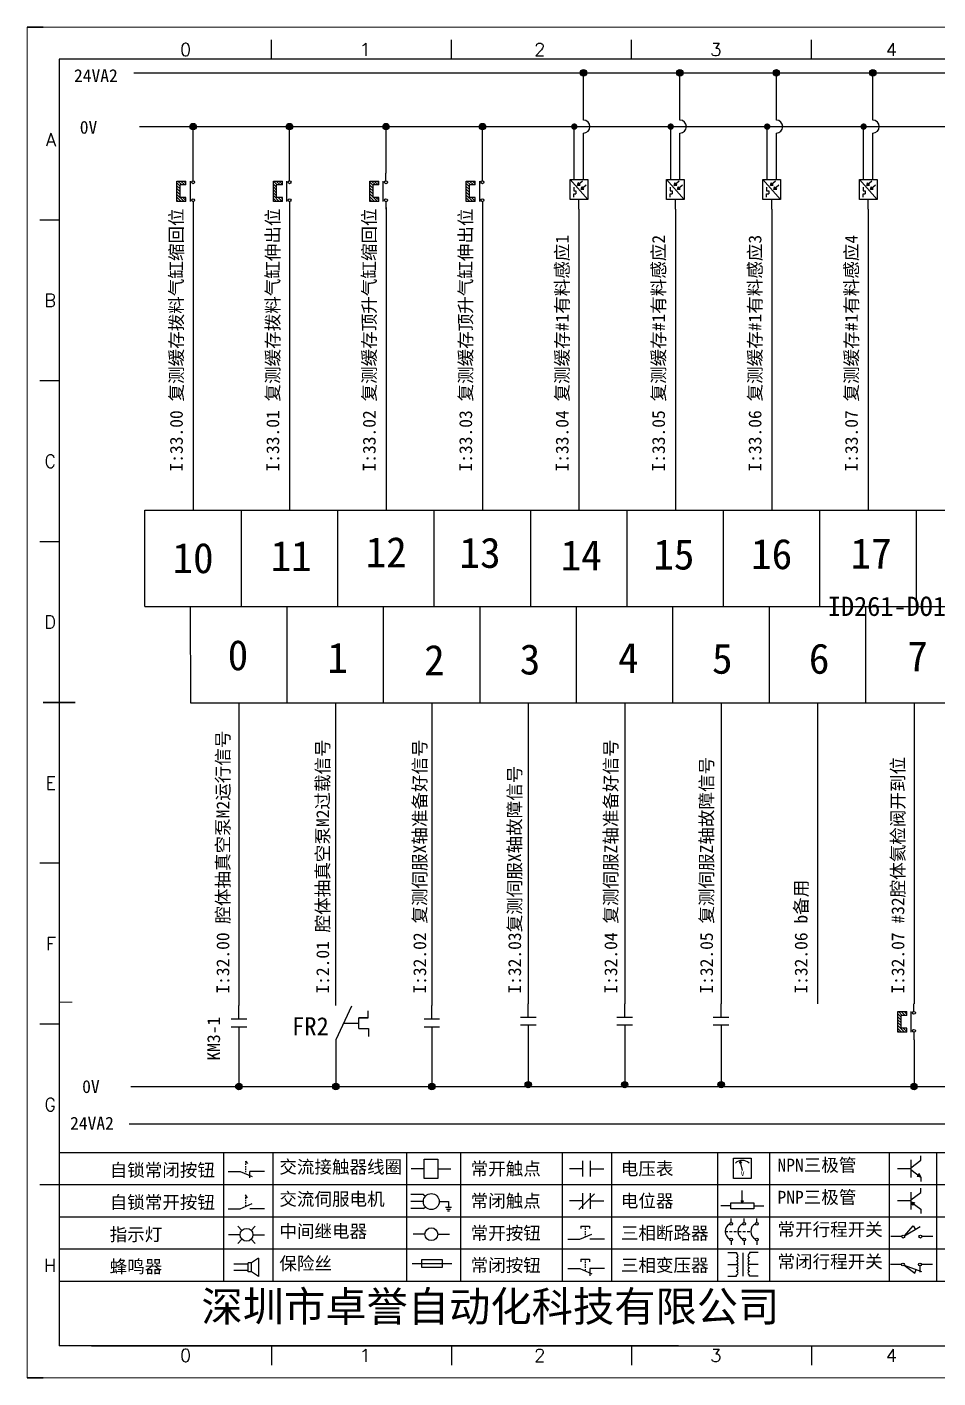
# Model space of a CAD drawing. Header units: millimetres. Extents: x -300 to 54435, y -106 to 60527.
# Drawn here: x 451.4 to 593.1, y 1288.7 to 1498.7 of the extents above; entities that cross this region are included whole.
import ezdxf
from ezdxf.enums import TextEntityAlignment as Align

# ---------------------------------------------------------------- set-up
doc = ezdxf.new("R2010")
doc.units = ezdxf.units.MM
doc.layers.add('AE_BOR', color=1, linetype='Continuous')
doc.layers.add('MISC', color=2, linetype='Continuous')
doc.styles.get("Standard").update_dxf_attribs({"font": ''})
doc.styles.add('WD', font='romans.shx', dxfattribs={"width": 0.8, "bigfont": 'gbcbig.shx'})
doc.styles.add('样式 0', font='')
doc.styles.add('汉字', font='')
doc.styles.get('Standard').set_extended_font_data('SimSun')
doc.styles.get('样式 0').set_extended_font_data('KaiTi_GB2312')
doc.styles.get('汉字').set_extended_font_data('新宋体')

# ---------------------------------------------------------------- blocks, each defined once
blk = doc.blocks.new('*U4')
at = {"linetype": 'ByBlock'}
for p, q in [((-1909.23, -780.45), (-1909.23, -780.67)), ((-1909.23, -780.45), (-1908.92, -780.84)), ((-1909.23, -780.84), (-1909.23, -781.05)), ((-1911.92, -782.07), (-1910.06, -782.07)), ((-1910.06, -782.07), (-1908.18, -782.88)), ((-1909.23, -781.23), (-1909.23, -781.44)), ((-1909.23, -781.61), (-1909.23, -781.83)), ((-1909.23, -782), (-1909.23, -782.21)), ((-1909.23, -782.38), (-1909.23, -782.43)), ((-1908.52, -783.07), (-1908.52, -782.07)), ((-1906.25, -782.07), (-1908.52, -782.07))]:
    blk.add_line(p, q, dxfattribs=at)
blk = doc.blocks.new('*U6')
at = {"linetype": 'ByBlock'}
for p, q in [((-1908.88, -791.17), (-1909.23, -790.71)), ((-1909.23, -790.71), (-1909.23, -790.92)), ((-1909.23, -791.09), (-1909.23, -791.31)), ((-1909.23, -791.48), (-1909.23, -791.69)), ((-1911.92, -792.89), (-1910.06, -792.89)), ((-1910.06, -792.89), (-1908.18, -792.08)), ((-1909.23, -791.86), (-1909.23, -792.08)), ((-1909.23, -792.25), (-1909.23, -792.47)), ((-1906.25, -792.89), (-1908.52, -792.89))]:
    blk.add_line(p, q, dxfattribs=at)
blk = doc.blocks.new('蜂鸣器')
at = {"linetype": 'ByBlock'}
for p, q in [((-1907.17, -795.53), (-1908.25, -796.26)), ((-1907.17, -795.53), (-1907.17, -798.41)), ((-1908.8, -796.48), (-1911.01, -796.48)), ((-1908.8, -797.46), (-1911.01, -797.46)), ((-1908.25, -796.26), (-1908.8, -796.26)), ((-1908.8, -797.68), (-1908.8, -796.26)), ((-1908.25, -797.68), (-1908.8, -797.68)), ((-1908.25, -797.68), (-1908.25, -796.26)), ((-1907.17, -798.41), (-1908.25, -797.68))]:
    blk.add_line(p, q, dxfattribs=at)
blk = doc.blocks.new('指示灯')
at = {"linetype": 'ByBlock'}
for p, q in [((-1854.25, -776.92), (-1856.06, -776.92)), ((-1854.62, -775.59), (-1853.97, -776.23)), ((-1851.9, -775.59), (-1852.54, -776.23)), ((-1852.26, -776.92), (-1850.45, -776.92)), ((-1854.62, -778.25), (-1853.97, -777.61)), ((-1851.9, -778.25), (-1852.54, -777.61))]:
    blk.add_line(p, q, dxfattribs=at)
blk.add_circle((-1853.26, -776.92), 0.992, dxfattribs=at)
blk = doc.blocks.new('交流接触器线圈')
at = {"linetype": 'ByBlock'}
for p, q in [((-1880.82, -781.77), (-1882.87, -781.77)), ((-1878.72, -781.77), (-1876.67, -781.77))]:
    blk.add_line(p, q, dxfattribs=at)
blk.add_lwpolyline([(-1880.82, -780.28), (-1878.72, -780.28), (-1878.72, -783.26), (-1880.82, -783.26)], close=True, dxfattribs=at)
blk = doc.blocks.new('交流伺服电机')
at = {"linetype": 'ByBlock'}
for p, q in [((-1880.97, -785.75), (-1882.94, -785.75)), ((-1880.97, -786.85), (-1882.94, -786.85)), ((-1880.97, -785.75), (-1880.65, -786.03)), ((-1878.49, -786.85), (-1877.07, -786.85)), ((-1877.07, -786.85), (-1877.07, -787.72)), ((-1880.97, -787.94), (-1882.94, -787.94)), ((-1880.97, -787.94), (-1880.65, -787.67)), ((-1877.54, -787.72), (-1876.59, -787.72)), ((-1877.38, -788.01), (-1876.75, -788.01)), ((-1877.23, -788.29), (-1876.9, -788.29))]:
    blk.add_line(p, q, dxfattribs=at)
blk.add_circle((-1879.73, -786.85), 1.24, dxfattribs=at)
blk = doc.blocks.new('中间继电器')
at = {"linetype": 'ByBlock'}
for p, q in [((-1880.72, -791.92), (-1882.54, -791.92)), ((-1878.74, -791.92), (-1876.92, -791.92))]:
    blk.add_line(p, q, dxfattribs=at)
blk.add_circle((-1879.73, -791.92), 0.992, dxfattribs=at)
blk = doc.blocks.new('保险丝')
at = {"linetype": 'ByBlock'}
blk.add_line((-1882.72, -796.49), (-1876.55, -796.49), dxfattribs=at)
blk.add_lwpolyline([(-1881.2, -795.86), (-1878.06, -795.86), (-1878.06, -797.12), (-1881.2, -797.12)], close=True, dxfattribs=at)
blk = doc.blocks.new('常开按钮')
at = {"linetype": 'ByBlock'}
for p, q in [((-1910.06, -787.73), (-1908.18, -786.93)), ((-1909.9, -785.68), (-1908.56, -785.68)), ((-1909.9, -785.68), (-1909.9, -786.07)), ((-1909.23, -785.68), (-1909.23, -785.89)), ((-1909.23, -786.06), (-1909.23, -786.28)), ((-1909.23, -786.45), (-1909.23, -786.67)), ((-1909.23, -786.84), (-1909.23, -787.05)), ((-1909.23, -787.22), (-1909.23, -787.38)), ((-1908.56, -785.68), (-1908.56, -786.07)), ((-1911.92, -787.73), (-1910.06, -787.73)), ((-1906.25, -787.73), (-1908.52, -787.73))]:
    blk.add_line(p, q, dxfattribs=at)
blk = doc.blocks.new('常开触点')
at = {"linetype": 'ByBlock'}
for p, q in [((-1853.82, -782.99), (-1853.82, -780.56)), ((-1852.6, -782.99), (-1852.6, -780.56)), ((-1853.82, -781.77), (-1855.88, -781.77)), ((-1852.6, -781.77), (-1850.55, -781.77))]:
    blk.add_line(p, q, dxfattribs=at)
blk = doc.blocks.new('常闭触点')
at = {"linetype": 'ByBlock'}
for p, q in [((-1853.82, -786.77), (-1855.88, -786.77)), ((-1852.01, -785.66), (-1854.43, -788.1)), ((-1853.82, -787.99), (-1853.82, -785.56)), ((-1852.6, -787.99), (-1852.6, -785.56)), ((-1852.6, -786.77), (-1850.55, -786.77))]:
    blk.add_line(p, q, dxfattribs=at)
blk = doc.blocks.new('常闭按钮')
at = {"linetype": 'ByBlock'}
for p, q in [((-1854.11, -790.83), (-1852.77, -790.83)), ((-1854.11, -790.83), (-1854.11, -791.22)), ((-1853.44, -790.83), (-1853.44, -791.04)), ((-1853.44, -791.21), (-1853.44, -791.43)), ((-1853.44, -791.6), (-1853.44, -791.82)), ((-1852.77, -790.83), (-1852.77, -791.22)), ((-1856.13, -792.28), (-1854.28, -792.28)), ((-1854.28, -792.28), (-1852.4, -793.09)), ((-1853.44, -791.99), (-1853.44, -792.2)), ((-1853.44, -792.37), (-1853.44, -792.53)), ((-1850.47, -792.28), (-1852.73, -792.28)), ((-1852.73, -792.28), (-1852.73, -793.43))]:
    blk.add_line(p, q, dxfattribs=at)
blk = doc.blocks.new('电压表')
at = {"linetype": 'ByBlock'}
for p, q in [((-1814.84, -780.75), (-1814.91, -781.13)), ((-1814.6, -781.05), (-1814.91, -781.13)), ((-1814.84, -780.75), (-1814.46, -782.26)), ((-1814.84, -780.75), (-1814.6, -781.05))]:
    blk.add_line(p, q, dxfattribs=at)
blk.add_lwpolyline([(-1815.84, -780.34), (-1813.07, -780.34), (-1813.07, -783.49), (-1815.84, -783.49)], close=True, dxfattribs=at)
blk.add_arc((-1814.46, -782.26), 1.56, 46.8313, 133.1687, dxfattribs=at)
at = {"linetype": 'ByBlock', "insert": (-1814.7, -782.39), "char_height": 0.75, "width": 0.6768, "attachment_point": 1}
blk.add_mtext('V', dxfattribs=at)
blk = doc.blocks.new('电位器')
at = {"linetype": 'ByBlock'}
for p, q in [((-1814.45, -787.3), (-1814.45, -785.39)), ((-1814.45, -787.3), (-1814.62, -786.96)), ((-1814.62, -786.96), (-1814.27, -786.96)), ((-1814.45, -787.3), (-1814.27, -786.96)), ((-1816.21, -787.75), (-1817.79, -787.75)), ((-1812.68, -787.75), (-1811.1, -787.75))]:
    blk.add_line(p, q, dxfattribs=at)
blk.add_lwpolyline([(-1816.21, -787.3), (-1812.68, -787.3), (-1812.68, -788.2), (-1816.21, -788.2)], close=True, dxfattribs=at)
blk = doc.blocks.new('三相断路器')
at = {"linetype": 'ByBlock'}
for p, q in [((-1816.17, -790.33), (-1816.17, -789.7)), ((-1814.17, -790.33), (-1814.17, -789.7)), ((-1812.18, -790.33), (-1812.18, -789.7)), ((-1817.14, -791.74), (-1816.72, -791.74)), ((-1816.45, -791.74), (-1816.03, -791.74)), ((-1816.17, -793.19), (-1816.17, -793.83)), ((-1815.76, -791.74), (-1815.34, -791.74)), ((-1815.07, -791.74), (-1814.65, -791.74)), ((-1814.38, -791.74), (-1813.96, -791.74)), ((-1814.17, -793.19), (-1814.17, -793.83)), ((-1813.69, -791.74), (-1813.27, -791.74)), ((-1812.18, -793.19), (-1812.18, -793.83))]:
    blk.add_line(p, q, dxfattribs=at)
for centre in [(-1816.17, -790.55), (-1814.17, -790.55), (-1812.18, -790.55), (-1816.17, -792.98), (-1814.17, -792.98), (-1812.18, -792.98)]:
    blk.add_circle(centre, 0.219, dxfattribs=at)
for centre in [(-1815.81, -791.74), (-1813.82, -791.74), (-1811.83, -791.74)]:
    blk.add_arc(centre, 1.32, 115.5791, 244.4209, dxfattribs=at)
blk = doc.blocks.new('三相变压器')
at = {"linetype": 'ByBlock'}
for p, q in [((-1816.69, -795.03), (-1815.37, -795.03)), ((-1815.37, -795.03), (-1815.37, -795.24)), ((-1814.34, -798.7), (-1814.34, -795.04)), ((-1812, -795.03), (-1813.32, -795.03)), ((-1813.32, -795.03), (-1813.32, -795.24)), ((-1816.69, -796.87), (-1815.37, -796.87)), ((-1812, -796.87), (-1813.32, -796.87)), ((-1816.69, -798.71), (-1815.37, -798.71)), ((-1815.37, -798.71), (-1815.37, -798.5)), ((-1813.32, -798.71), (-1813.32, -798.5)), ((-1812, -798.71), (-1813.32, -798.71))]:
    blk.add_line(p, q, dxfattribs=at)
for centre, start, end in [((-1815.37, -795.51), 270, 90), ((-1815.37, -796.06), 270, 90), ((-1813.32, -795.51), 90, 270), ((-1813.32, -796.06), 90, 270), ((-1815.37, -796.6), 270, 90), ((-1815.37, -797.14), 270, 90), ((-1815.37, -797.68), 270, 90), ((-1815.37, -798.23), 270, 90), ((-1813.32, -796.6), 90, 270), ((-1813.32, -797.14), 90, 270), ((-1813.32, -797.68), 90, 270), ((-1813.32, -798.23), 90, 270)]:
    blk.add_arc(centre, 0.271, start, end, dxfattribs=at)
blk = doc.blocks.new('NPN三极管')
at = {"linetype": 'ByBlock'}
for p, q in [((-1785.73, -780.61), (-1785.73, -783.32)), ((-1785.73, -781.82), (-1784.15, -780.66)), ((-1784.15, -780.66), (-1784.15, -779.98)), ((-1785.73, -781.97), (-1787.81, -781.97)), ((-1785.73, -782.11), (-1784.15, -783.27)), ((-1784.41, -782.73), (-1784.74, -783.18)), ((-1784.15, -783.27), (-1784.74, -783.18)), ((-1784.15, -783.27), (-1784.41, -782.73)), ((-1784.15, -783.27), (-1784.15, -783.96))]:
    blk.add_line(p, q, dxfattribs=at)
blk = doc.blocks.new('PNP三极管')
at = {"linetype": 'ByBlock'}
for p, q in [((-1784.9, -785.38), (-1784.9, -788.09)), ((-1783.32, -785.43), (-1783.32, -784.75)), ((-1784.9, -786.74), (-1786.98, -786.74)), ((-1784.9, -786.59), (-1783.32, -785.43)), ((-1784.9, -786.88), (-1783.32, -788.04)), ((-1784.9, -786.88), (-1784.31, -786.97)), ((-1784.9, -786.88), (-1784.64, -787.42)), ((-1784.31, -786.97), (-1784.64, -787.42)), ((-1783.32, -788.04), (-1783.32, -788.73))]:
    blk.add_line(p, q, dxfattribs=at)
blk = doc.blocks.new('常开行程开关')
at = {"linetype": 'ByBlock'}
for p, q in [((-1785.89, -792.17), (-1784.52, -790.62)), ((-1785.89, -792.17), (-1783.43, -790.72)), ((-1784.52, -790.62), (-1784.19, -791.17)), ((-1786.29, -792.3), (-1788.01, -792.3)), ((-1781.48, -792.3), (-1783.21, -792.3))]:
    blk.add_line(p, q, dxfattribs=at)
for centre in [(-1786.07, -792.3), (-1783.42, -792.3)]:
    blk.add_circle(centre, 0.219, dxfattribs=at)
blk = doc.blocks.new('常闭行程开关')
at = {"linetype": 'ByBlock'}
for p, q in [((-1786.34, -796.62), (-1788.07, -796.62)), ((-1785.93, -796.72), (-1783.25, -797.7)), ((-1785.93, -796.72), (-1784.3, -798)), ((-1784.3, -798), (-1784.08, -797.4)), ((-1783.48, -796.84), (-1783.48, -797.85)), ((-1781.54, -796.62), (-1783.26, -796.62))]:
    blk.add_line(p, q, dxfattribs=at)
for centre in [(-1786.12, -796.62), (-1783.48, -796.62)]:
    blk.add_circle(centre, 0.219, dxfattribs=at)
blk = doc.blocks.new('磁性开关')
at = {"linetype": 'ByBlock'}
h = blk.add_hatch(dxfattribs=at)
h.set_pattern_fill('ANSI31', color=256, scale=0.1, style=0)
h.paths.add_polyline_path([(-1910.88, -776.69), (-1910.88, -775.29), (-1907.69, -775.29), (-1907.69, -776.69), (-1908.31, -776.69), (-1908.31, -775.79), (-1910.25, -775.79), (-1910.25, -776.69)])
for p, q in [((-1910.88, -776.69), (-1910.88, -775.29)), ((-1910.88, -775.29), (-1907.69, -775.29)), ((-1910.88, -776.69), (-1910.25, -776.69)), ((-1910.25, -776.69), (-1910.25, -775.79)), ((-1910.25, -775.79), (-1908.31, -775.79)), ((-1908.31, -776.69), (-1908.31, -775.79)), ((-1908.31, -776.69), (-1907.69, -776.69)), ((-1907.69, -775.29), (-1907.69, -776.69)), ((-1910.91, -777.81), (-1912.09, -777.81)), ((-1910.88, -777.39), (-1907.69, -777.39)), ((-1907.66, -777.81), (-1906.48, -777.81))]:
    blk.add_line(p, q, dxfattribs=at)
for centre in [(-1910.68, -777.81), (-1907.88, -777.81)]:
    blk.add_circle(centre, 0.225, dxfattribs=at)
blk = doc.blocks.new('光电开关')
at = {"linetype": 'ByBlock'}
h = blk.add_hatch(dxfattribs=at)
h.set_pattern_fill('ANSI31', color=256, scale=0.01, style=0)
h.set_pattern_definition([(45, (0.172267, 0), (-0.0224506403, 0.0224506403), [])])
h.paths.add_polyline_path([(-1882.44, -776.34), (-1882.5, -775.91), (-1882.68, -776.07)])
h.paths.add_polyline_path([(-1882.86, -776.23), (-1882.44, -776.34), (-1882.68, -776.07)])
h.paths.add_polyline_path([(-1883.05, -776.88), (-1883.11, -776.45), (-1883.29, -776.61)])
h.paths.add_polyline_path([(-1883.47, -776.77), (-1883.05, -776.88), (-1883.29, -776.61)])
for p, q in [((-1884.01, -775.96), (-1885.56, -775.96)), ((-1880.91, -775.3), (-1884.01, -778.05)), ((-1883.75, -776.09), (-1883.05, -776.88)), ((-1883.11, -776.45), (-1883.47, -776.77)), ((-1883.05, -776.88), (-1883.47, -776.77)), ((-1883.14, -775.55), (-1882.44, -776.34)), ((-1883.05, -776.88), (-1883.11, -776.45)), ((-1882.5, -775.91), (-1882.86, -776.23)), ((-1882.44, -776.34), (-1882.86, -776.23)), ((-1882.44, -776.34), (-1882.5, -775.91)), ((-1879.37, -776.67), (-1880.91, -776.67)), ((-1884.01, -777.39), (-1885.56, -777.39)), ((-1882.78, -777.47), (-1882.23, -777.47)), ((-1882.23, -777.47), (-1882.23, -777.14)), ((-1882.23, -777.14), (-1881.78, -777.14)), ((-1881.78, -777.47), (-1881.78, -777.14)), ((-1881.23, -777.47), (-1881.78, -777.47))]:
    blk.add_line(p, q, dxfattribs=at)
blk.add_lwpolyline([(-1884.01, -775.3), (-1880.91, -775.3), (-1880.91, -778.05), (-1884.01, -778.05)], close=True, dxfattribs=at)

msp = doc.modelspace()

# ---------------------------------------------------------------- hatches: boundary and pattern name
at = {"lineweight": -2}
h = msp.add_hatch(color=0, dxfattribs=at)
edge = h.paths.add_edge_path()
edge.add_arc((537.927, 1491.582), 0.5, 0, 360)
h = msp.add_hatch(color=0, dxfattribs=at)
edge = h.paths.add_edge_path()
edge.add_arc((552.927, 1491.582), 0.5, 0, 360)
h = msp.add_hatch(color=0, dxfattribs=at)
edge = h.paths.add_edge_path()
edge.add_arc((567.927, 1491.582), 0.5, 0, 360)
h = msp.add_hatch(color=0, dxfattribs=at)
edge = h.paths.add_edge_path()
edge.add_arc((582.927, 1491.582), 0.5, 0, 360)
h = msp.add_hatch(color=0, dxfattribs=at)
edge = h.paths.add_edge_path()
edge.add_arc((477.215, 1483.219), 0.5, 0, 360)
h = msp.add_hatch(color=0, dxfattribs=at)
edge = h.paths.add_edge_path()
edge.add_arc((492.215, 1483.219), 0.5, 0, 360)
h = msp.add_hatch(color=0, dxfattribs=at)
edge = h.paths.add_edge_path()
edge.add_arc((507.215, 1483.219), 0.5, 0, 360)
h = msp.add_hatch(color=0, dxfattribs=at)
edge = h.paths.add_edge_path()
edge.add_arc((522.215, 1483.219), 0.5, 0, 360)
h = msp.add_hatch(color=0, dxfattribs=at)
edge = h.paths.add_edge_path()
edge.add_arc((536.502, 1483.219), 0.5, 0, 360)
h = msp.add_hatch(color=0, dxfattribs=at)
edge = h.paths.add_edge_path()
edge.add_arc((551.502, 1483.219), 0.5, 0, 360)
h = msp.add_hatch(color=0, dxfattribs=at)
edge = h.paths.add_edge_path()
edge.add_arc((566.502, 1483.219), 0.5, 0, 360)
h = msp.add_hatch(color=0, dxfattribs=at)
edge = h.paths.add_edge_path()
edge.add_arc((581.502, 1483.219), 0.5, 0, 360)
h = msp.add_hatch(color=0, dxfattribs=at)
edge = h.paths.add_edge_path()
edge.add_arc((484.339, 1334.007), 0.5, 0, 360)
h = msp.add_hatch(color=0, dxfattribs=at)
edge = h.paths.add_edge_path()
edge.add_arc((499.409, 1334.007), 0.5, 0, 360)
h = msp.add_hatch(color=0, dxfattribs=at)
edge = h.paths.add_edge_path()
edge.add_arc((514.339, 1334.007), 0.5, 0, 360)
h = msp.add_hatch(color=0, dxfattribs=at)
edge = h.paths.add_edge_path()
edge.add_arc((529.339, 1334.29), 0.5, 0, 360)
h = msp.add_hatch(color=0, dxfattribs=at)
edge = h.paths.add_edge_path()
edge.add_arc((544.339, 1334.29), 0.5, 0, 360)
h = msp.add_hatch(color=0, dxfattribs=at)
edge = h.paths.add_edge_path()
edge.add_arc((559.339, 1334.29), 0.5, 0, 360)
h = msp.add_hatch(color=0, dxfattribs=at)
edge = h.paths.add_edge_path()
edge.add_arc((589.339, 1334.007), 0.5, 0, 360)

# ---------------------------------------------------------------- linework, layer by layer
at = {"color": 7}
for p, q in [((743.377, 1493.697), (456.377, 1493.697)), ((456.377, 1493.697), (456.377, 1293.697)), ((461.407, 1293.697), (740.907, 1293.697)), ((582.173, 1293.697), (642.123, 1293.697))]:
    msp.add_line(p, q, dxfattribs=at)
at = {"color": 0, "lineweight": -2}
for p, q in [((468.002, 1491.582), (734.755, 1491.582)), ((537.927, 1484.219), (537.927, 1491.582)), ((552.927, 1484.219), (552.927, 1491.582)), ((567.927, 1484.219), (567.927, 1491.582)), ((582.927, 1484.219), (582.927, 1491.582)), ((468.886, 1483.219), (735.639, 1483.219)), ((477.215, 1475.975), (477.215, 1483.219)), ((492.215, 1475.975), (492.215, 1483.219)), ((507.215, 1475.975), (507.215, 1483.219)), ((522.215, 1475.975), (522.215, 1483.219)), ((536.502, 1476.553), (536.502, 1483.219)), ((551.502, 1476.553), (551.502, 1483.219)), ((566.502, 1476.553), (566.502, 1483.219)), ((581.502, 1476.553), (581.502, 1483.219)), ((537.927, 1476.553), (537.927, 1482.219)), ((552.927, 1476.553), (552.927, 1482.219)), ((567.927, 1476.553), (567.927, 1482.219)), ((582.927, 1476.553), (582.927, 1482.219)), ((477.215, 1470.646), (477.215, 1423.613)), ((492.215, 1470.646), (492.215, 1423.613)), ((507.215, 1470.646), (507.215, 1423.613)), ((522.215, 1470.646), (522.215, 1423.613)), ((537.215, 1470.363), (537.215, 1423.613)), ((552.215, 1470.363), (552.215, 1423.613)), ((567.215, 1470.363), (567.215, 1423.613)), ((582.215, 1470.363), (582.215, 1423.613)), ((469.715, 1408.613), (731.839, 1408.613)), ((491.839, 1393.613), (491.839, 1408.613)), ((506.839, 1393.613), (506.839, 1408.613)), ((521.839, 1393.613), (521.839, 1408.613)), ((536.839, 1393.613), (536.839, 1408.613)), ((551.839, 1393.613), (551.839, 1408.613)), ((566.839, 1393.613), (566.839, 1408.613)), ((581.839, 1393.613), (581.839, 1408.613)), ((484.339, 1393.613), (484.339, 1346.58)), ((499.339, 1393.613), (499.339, 1346.58)), ((514.339, 1393.613), (514.339, 1346.58)), ((529.339, 1393.613), (529.339, 1346.863)), ((544.339, 1393.613), (544.339, 1346.863)), ((559.339, 1393.613), (559.339, 1346.863)), ((574.339, 1393.613), (574.339, 1346.863)), ((589.339, 1393.613), (589.339, 1346.863)), ((484.339, 1341.251), (484.339, 1334.007)), ((499.409, 1341.251), (499.409, 1334.007)), ((514.339, 1341.251), (514.339, 1334.007)), ((529.339, 1341.534), (529.339, 1334.29)), ((544.339, 1341.534), (544.339, 1334.29)), ((559.339, 1341.534), (559.339, 1334.29)), ((589.339, 1341.251), (589.339, 1334.007)), ((467.518, 1334.007), (733.508, 1334.007)), ((467.281, 1328.19), (734.033, 1328.19))]:
    msp.add_line(p, q, dxfattribs=at)
at = {"color": 7, "lineweight": 9, "ltscale": 0.1}
for p, q in [((456.377, 1347.125), (458.376, 1347.125)), ((552.712, 1293.697), (582.173, 1293.697)), ((580.816, 1293.697), (580.816, 1293.697)), ((580.816, 1293.697), (580.816, 1293.697)), ((580.816, 1293.697), (580.816, 1293.697)), ((580.816, 1293.697), (580.816, 1293.697))]:
    msp.add_line(p, q, dxfattribs=at)
for p, q in [((501.864, 1346.506), (499.409, 1341.251)), ((504.452, 1344.686), (502.982, 1344.686)), ((502.996, 1344.686), (504.437, 1344.686)), ((502.996, 1343.035), (502.996, 1344.686)), ((502.996, 1343.035), (504.466, 1343.035)), ((504.466, 1341.765), (504.466, 1341.775))]:
    msp.add_line(p, q)
at = {"ltscale": 2}
for p, q in [((504.436, 1344.686), (504.436, 1345.782)), ((504.466, 1343.035), (504.466, 1341.775))]:
    msp.add_line(p, q, dxfattribs=at)
at = {"color": 0, "ltscale": 2}
msp.add_line((500.628, 1343.86), (502.996, 1343.86), dxfattribs=at)
at = {"color": 7, "linetype": 'ByBlock'}
for p, q in [((743.377, 1323.697), (456.377, 1323.697)), ((743.377, 1318.697), (456.377, 1318.697)), ((743.377, 1313.697), (456.377, 1313.697)), ((743.377, 1308.697), (456.377, 1308.697)), ((743.377, 1303.697), (456.377, 1303.697))]:
    msp.add_line(p, q, dxfattribs=at)
at = {"color": 7, "lineweight": -2}
for p, q in [((481.956, 1323.697), (481.956, 1303.697)), ((489.632, 1323.697), (489.632, 1303.697)), ((510.422, 1323.697), (510.422, 1303.697)), ((518.776, 1323.697), (518.776, 1303.697)), ((534.631, 1323.697), (534.631, 1303.697)), ((542.279, 1323.697), (542.279, 1303.697)), ((558.772, 1323.697), (558.772, 1303.697)), ((566.873, 1323.697), (566.873, 1303.697)), ((585.493, 1323.697), (585.493, 1303.697)), ((592.852, 1323.697), (592.852, 1303.697))]:
    msp.add_line(p, q, dxfattribs=at)
at = {"color": 7, "ltscale": 2}
msp.add_line((552.712, 1293.697), (456.377, 1293.697), dxfattribs=at)
at = {"color": 0, "lineweight": -2}
for points in [[(469.715, 1423.613), (484.715, 1423.613)], [(469.715, 1408.613), (469.715, 1423.613)], [(484.715, 1423.613), (499.715, 1423.613)], [(484.715, 1408.613), (484.715, 1423.613)], [(499.715, 1423.613), (514.715, 1423.613)], [(499.715, 1408.613), (499.715, 1423.613)], [(514.715, 1423.613), (529.715, 1423.613)], [(514.715, 1408.613), (514.715, 1423.613)], [(529.715, 1423.613), (544.715, 1423.613)], [(529.715, 1408.613), (529.715, 1423.613)], [(544.715, 1423.613), (559.715, 1423.613)], [(544.715, 1408.613), (544.715, 1423.613)], [(559.715, 1423.613), (574.715, 1423.613)], [(559.715, 1408.613), (559.715, 1423.613)], [(574.715, 1423.613), (589.715, 1423.613)], [(574.715, 1408.613), (574.715, 1423.613)], [(589.715, 1423.613), (604.715, 1423.613)], [(589.715, 1408.613), (589.715, 1423.613)], [(491.839, 1393.613), (476.839, 1393.613), (476.804, 1408.613)], [(506.839, 1393.613), (491.839, 1393.613)], [(521.839, 1393.613), (506.839, 1393.613)], [(536.839, 1393.613), (521.839, 1393.613)], [(551.839, 1393.613), (536.839, 1393.613)], [(566.839, 1393.613), (551.839, 1393.613)], [(581.839, 1393.613), (566.839, 1393.613)], [(596.839, 1393.613), (581.839, 1393.613)]]:
    msp.add_lwpolyline(points, dxfattribs=at)
for centre in [(537.927, 1491.582), (552.927, 1491.582), (567.927, 1491.582), (582.927, 1491.582), (477.215, 1483.219), (492.215, 1483.219), (507.215, 1483.219), (522.215, 1483.219), (484.339, 1334.007), (499.409, 1334.007), (514.339, 1334.007), (529.339, 1334.29), (544.339, 1334.29), (559.339, 1334.29), (589.339, 1334.007)]:
    msp.add_circle(centre, 0.5, dxfattribs=at)
for centre in [(537.927, 1483.219), (552.927, 1483.219), (567.927, 1483.219), (582.927, 1483.219)]:
    msp.add_arc(centre, 1, 270, 90, dxfattribs=at)
at = {"layer": 'AE_BOR', "color": 7, "lineweight": 30}
for p, q in [((453.907, 1498.697), (451.373, 1498.697)), ((453.877, 1393.697), (458.877, 1393.697)), ((451.373, 1288.697), (453.907, 1288.697))]:
    msp.add_line(p, q, dxfattribs=at)
at = {"layer": 'AE_BOR', "color": 7, "lineweight": 15}
for p, q in [((451.373, 1498.697), (748.373, 1498.697)), ((451.373, 1288.697), (451.373, 1498.697)), ((748.373, 1288.697), (451.373, 1288.697))]:
    msp.add_line(p, q, dxfattribs=at)
at = {"layer": 'AE_BOR', "color": 7}
for p, q in [((489.407, 1493.697), (489.407, 1496.697)), ((517.407, 1493.697), (517.407, 1496.697)), ((545.407, 1493.697), (545.407, 1496.697)), ((573.407, 1493.697), (573.407, 1496.697)), ((456.377, 1468.697), (453.377, 1468.697)), ((456.377, 1443.697), (453.377, 1443.697)), ((456.377, 1418.697), (453.377, 1418.697)), ((456.377, 1368.697), (453.377, 1368.697)), ((456.377, 1343.697), (453.377, 1343.697)), ((456.377, 1318.697), (453.377, 1318.697)), ((489.407, 1293.697), (489.407, 1290.697)), ((517.407, 1293.697), (517.407, 1290.697)), ((545.407, 1293.697), (545.407, 1290.697)), ((573.407, 1293.697), (573.407, 1290.697))]:
    msp.add_line(p, q, dxfattribs=at)

# ---------------------------------------------------------------- block references
at = {"linetype": 'ByBlock'}
for name, p, rotation in [('光电开关', (1313.888, -409.002), 270), ('光电开关', (1328.888, -409.002), 270), ('光电开关', (1343.888, -409.002), 270), ('光电开关', (1358.888, -409.002), 270), ('磁性开关', (-300.599, 3382.451), 90), ('磁性开关', (-285.599, 3382.451), 90), ('磁性开关', (-270.599, 3382.451), 90), ('磁性开关', (-255.599, 3382.451), 90), ('常开触点', (1266.113, -509.297), 270), ('常开触点', (1296.113, -509.297), 270), ('常开触点', (1311.113, -509.013), 270), ('常开触点', (1326.113, -509.013), 270), ('常开触点', (1341.113, -509.013), 270), ('磁性开关', (-188.474, 3253.339), 90)]:
    msp.add_blockref(name, p, dxfattribs=dict(at, rotation=rotation))
at = {"color": 7, "linetype": 'ByBlock'}
for name, p in [('NPN三极管', (2374.57, 2103.199)), ('*U4', (2394.565, 2102.874)), ('交流接触器线圈', (2393.989, 2102.965)), ('常开触点', (2391.644, 2102.994)), ('电压表', (2377.083, 2103.212)), ('*U6', (2394.565, 2107.874)), ('交流伺服电机', (2393.989, 2102.965)), ('常闭触点', (2391.644, 2102.994)), ('电位器', (2377.083, 2103.212)), ('PNP三极管', (2373.745, 2102.97)), ('三相断路器', (2377.083, 2103.212)), ('指示灯', (2338.779, 2087.874)), ('中间继电器', (2393.989, 2102.965)), ('常开按钮', (2447.429, 2097.994)), ('常开行程开关', (2373.745, 2102.97)), ('蜂鸣器', (2394.565, 2102.874)), ('保险丝', (2393.989, 2102.965)), ('常闭按钮', (2391.644, 2097.994)), ('三相变压器', (2377.083, 2103.212)), ('常闭行程开关', (2373.745, 2102.97))]:
    msp.add_blockref(name, p, dxfattribs=at)

# ---------------------------------------------------------------- texts
at = {"color": 0, "lineweight": -2, "attachment_point": 1}
for s, insert, char_height, width in [('0V', (459.581, 1484.113), 2, 14.27309), ('10', (474.003, 1418.511), 4.7064, 7.20347), ('11', (489.257, 1418.83), 4.7064, 7.20347), ('12', (504.044, 1419.421), 4.7064, 7.20347), ('13', (518.638, 1419.328), 4.7064, 7.20347), ('14', (534.374, 1418.941), 4.7064, 7.20347), ('15', (548.778, 1419.073), 4.7064, 7.20347), ('16', (563.999, 1419.138), 4.7064, 7.20347), ('17', (579.467, 1419.226), 4.7064, 7.20347), ('ID261-DO15   3#-CN2  32-33CH               ', (575.934, 1410.149), 3, 61.03402), ('0', (482.589, 1403.415), 4.706, 7.20347), ('1', (498.086, 1403.009), 4.706, 7.20347), ('4', (543.31, 1402.994), 4.706, 7.20347), ('6', (572.978, 1402.875), 4.706, 7.20347), ('7', (588.304, 1403.234), 4.706, 7.20347), ('2', (513.147, 1402.651), 4.706, 7.20347), ('3', (528.009, 1402.756), 4.706, 7.20347), ('5', (557.916, 1402.875), 4.706, 7.20347), ('0V', (459.955, 1334.992), 2, 14.27309)]:
    msp.add_mtext(s, dxfattribs=dict(at, insert=insert, char_height=char_height, width=width))
at = {"color": 0, "lineweight": -2, "char_height": 2, "width": 71.79445, "attachment_point": 1, "rotation": 90}
for s, insert in [('\\pt36;{\\C256;I:33.00 复测缓存拨料气缸缩回位}', (473.601, 1429.598)), ('{\\C256;I:33.01 复测缓存拨料气缸伸出位}', (488.601, 1429.598)), ('{\\C256;I:33.02 复测缓存顶升气缸缩回位}', (503.601, 1429.598)), ('{\\C256;I:33.03 复测缓存顶升气缸伸出位}', (518.601, 1429.598)), ('{\\C256;I:33.04 复测缓存#1有料感应1}', (533.601, 1429.598)), ('{\\C256;I:33.05 复测缓存#1有料感应2}', (548.601, 1429.598)), ('{\\C256;I:33.06 复测缓存#1有料感应3}', (563.601, 1429.598)), ('{\\C256;I:33.07 复测缓存#1有料感应4}', (578.601, 1429.598)), ('{\\C256;I:32.00 腔体抽真空泵M2运行信号}', (480.84, 1348.439)), ('{\\C256;I:2.01 腔体抽真空泵M2过载信号}', (496.368, 1348.439)), ('{\\C256;I:32.02 复测伺服X轴准备好信号}', (511.458, 1348.439)), ('{\\C256;I:32.04 复测伺服Z轴准备好信号}', (541.174, 1348.439)), ('{\\C256;I:32.05 复测伺服Z轴故障信号}', (556.067, 1348.439)), ('{\\C256;I:32.07 #32腔体氦检阀开到位}', (585.831, 1348.439)), ('{\\C256;I:32.03复测伺服X轴故障信号}', (526.218, 1348.439)), ('{\\C256;I:32.06 b备用}', (570.769, 1348.439))]:
    msp.add_mtext(s, dxfattribs=dict(at, insert=insert))
at = {"insert": (479.401, 1338.039), "char_height": 2, "width": 7.10735, "attachment_point": 1, "rotation": 90, "style": '样式 0'}
msp.add_mtext('KM3-1', dxfattribs=at)
at = {"color": 7, "char_height": 2, "attachment_point": 1, "style": '汉字'}
for s, insert in [('{\\fKaiTi_GB2312|b0|i0|c134|p49;NPN三极管}', (568.106, 1322.789)), ('{\\fKaiTi_GB2312|b0|i0|c134|p49;自锁常闭按钮}', (464.233, 1322.011)), ('{\\fKaiTi_GB2312|b0|i0|c134|p49;交流接触器线圈}', (490.627, 1322.505)), ('{\\fKaiTi_GB2312|b0|i0|c134|p49;常开触点}', (520.38, 1322.218)), ('{\\fKaiTi_GB2312|b0|i0|c134|p49;电压表}', (543.74, 1322.227)), ('{\\fKaiTi_GB2312|b0|i0|c134|p49;自锁常开按钮}', (464.233, 1317.011)), ('{\\fKaiTi_GB2312|b0|i0|c134|p49;交流伺服电机}', (490.627, 1317.505)), ('{\\fKaiTi_GB2312|b0|i0|c134|p49;常闭触点}', (520.38, 1317.218)), ('{\\fKaiTi_GB2312|b0|i0|c134|p49;电位器}', (543.74, 1317.227)), ('{\\fKaiTi_GB2312|b0|i0|c134|p49;PNP三极管}', (568.106, 1317.789)), ('{\\fKaiTi_GB2312|b0|i0|c134|p49;中间继电器}', (490.627, 1312.505)), ('{\\fKaiTi_GB2312|b0|i0|c134|p49;常开按钮}', (520.38, 1312.218)), ('{\\fKaiTi_GB2312|b0|i0|c134|p49;三相断路器}', (543.74, 1312.227)), ('{\\fKaiTi_GB2312|b0|i0|c134|p49;常开行程开关}', (568.106, 1312.789)), ('{\\fKaiTi_GB2312|b0|i0|c134|p49;指示灯}', (464.233, 1312.011)), ('{\\fKaiTi_GB2312|b0|i0|c134|p49;蜂鸣器}', (464.233, 1307.011)), ('{\\fKaiTi_GB2312|b0|i0|c134|p49;保险丝}', (490.627, 1307.505)), ('{\\fKaiTi_GB2312|b0|i0|c134|p49;常闭按钮}', (520.38, 1307.218)), ('{\\fKaiTi_GB2312|b0|i0|c134|p49;三相变压器}', (543.74, 1307.227)), ('{\\fKaiTi_GB2312|b0|i0|c134|p49;常闭行程开关}', (568.106, 1307.789))]:
    msp.add_mtext(s, dxfattribs=dict(at, insert=insert))
at = {"color": 7, "lineweight": -2, "insert": (478.51, 1302.168), "char_height": 4.70644, "width": 96.11383, "attachment_point": 1}
msp.add_mtext('深圳市卓誉自动化科技有限公司', dxfattribs=at)
at = {"layer": 'AE_BOR', "color": 7, "style": 'WD'}
for s, p in [('0', (476.043, 1494.197)), ('1', (503.969, 1494.197)), ('2', (531.118, 1494.197)), ('3', (558.518, 1494.197)), ('4', (585.819, 1494.197)), ('0', (476.043, 1291.197)), ('1', (503.969, 1291.197)), ('2', (531.118, 1291.197)), ('3', (558.518, 1291.197)), ('4', (585.819, 1291.197))]:
    msp.add_text(s, height=2, dxfattribs=at).set_placement(p, align=Align.CENTER)
for s, p in [('A', (455.877, 1481.197)), ('B', (455.877, 1456.197)), ('C', (455.877, 1431.197)), ('D', (455.877, 1406.197)), ('E', (455.877, 1381.197)), ('F', (455.877, 1356.197)), ('G', (455.877, 1331.197)), ('H', (455.877, 1306.197))]:
    msp.add_text(s, height=2, dxfattribs=at).set_placement(p, align=Align.MIDDLE_RIGHT)
at = {"layer": 'MISC', "color": 0, "width": 5.01683, "attachment_point": 1, "style": '样式 0'}
for s, insert, char_height in [('24VA2', (458.687, 1492.138), 2), ('FR2', (492.599, 1344.782), 2.8), ('24VA2', (458.079, 1329.293), 2)]:
    msp.add_mtext(s, dxfattribs=dict(at, insert=insert, char_height=char_height))

doc.saveas('drawing.dxf')
